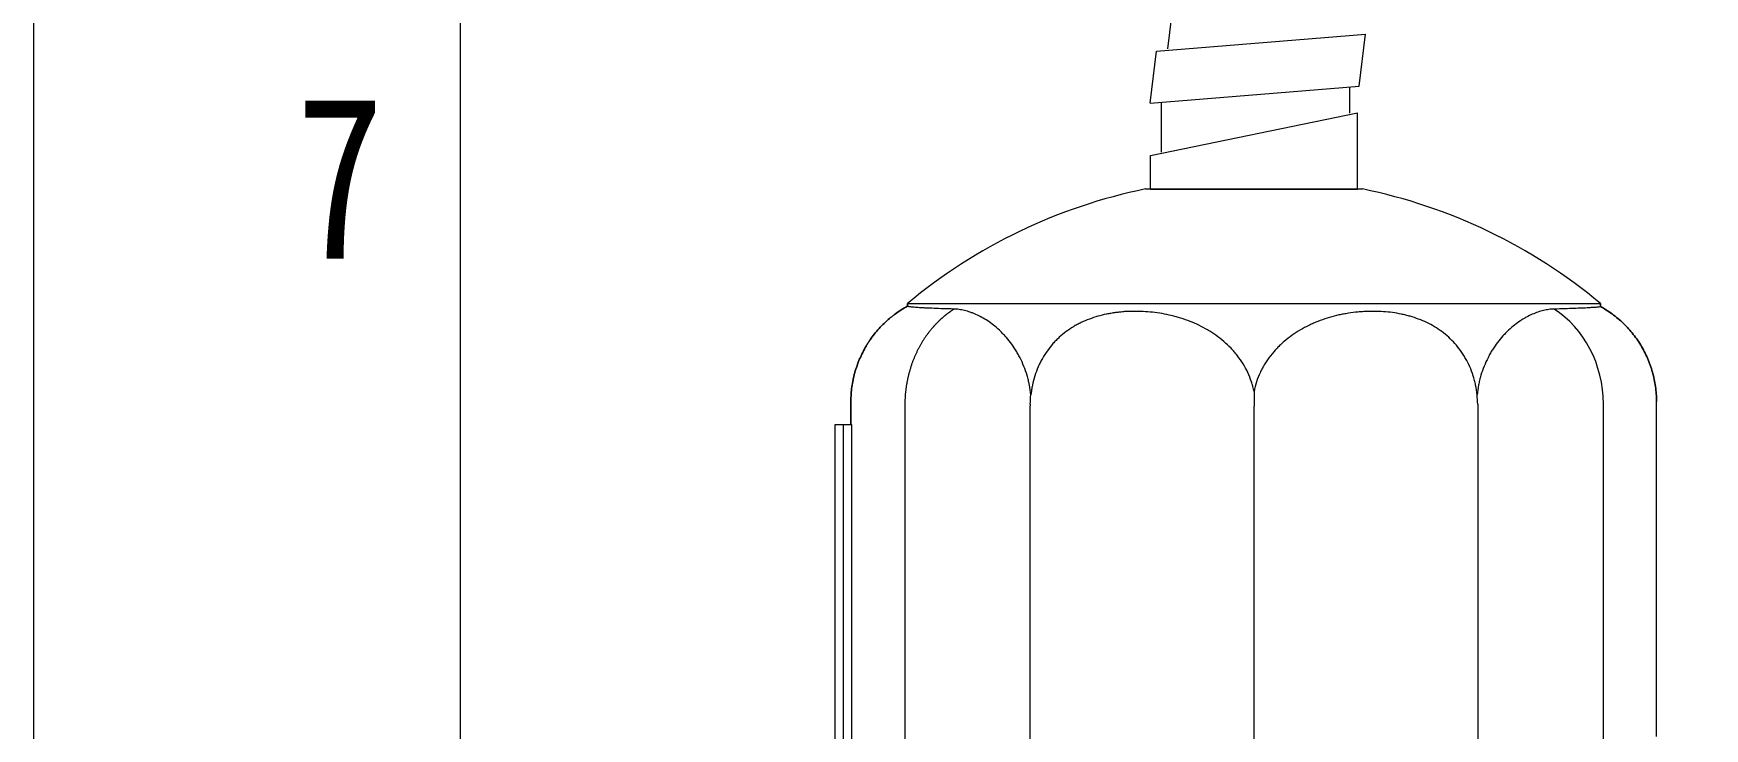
# Model space of a CAD drawing. Header units: inches. Extents: x 20229 to 21001, y -6726 to -5634.
# Drawn here: x 20229.3 to 20331, y -6535.5 to -6493.2 of the extents above; entities that cross this region are included whole.
import ezdxf

# ---------------------------------------------------------------- set-up
doc = ezdxf.new("R2010")
doc.units = ezdxf.units.IN
doc.header["$LTSCALE"] = 4.84
doc.header["$MEASUREMENT"] = 0
doc.linetypes.add('CENTERX2', pattern=[20.32, 12.7, -2.54, 2.54, -2.54])
doc.layers.get('0').update_dxf_attribs({"linetype": 'CONTINUOUS', "lineweight": 13})
doc.layers.add('CENTER', color=1, linetype='CENTERX2', lineweight=15)
doc.styles.get("Standard").update_dxf_attribs({"font": 'txt', "width": 0.8})

msp = doc.modelspace()

# ---------------------------------------------------------------- linework, layer by layer
at = {"color": 7, "linetype": 'Continuous'}
msp.add_line((20229.28, -5633.52), (20229.28, -6725.51), dxfattribs=at)
at = {"linetype": 'Continuous'}
msp.add_line((20255.28, -6699.51), (20255.28, -5659.51), dxfattribs=at)
for p, q in [((20298.33, -6494.12), (20298.7, -6491.11)), ((20297.65, -6494.25), (20310.37, -6493.22)), ((20309.98, -6496.39), (20310.37, -6493.22)), ((20297.26, -6497.43), (20297.65, -6494.25)), ((20297.26, -6497.43), (20309.98, -6496.39)), ((20309.41, -6498.04), (20309.41, -6496.44)), ((20297.28, -6500.61), (20309.88, -6498.01)), ((20297.94, -6500.4), (20297.94, -6497.37)), ((20309.88, -6502.65), (20309.88, -6498.01)), ((20297.28, -6502.65), (20297.28, -6500.61))]:
    msp.add_line(p, q)
at = {"ltscale": 0.5}
for p, q in [((20310.18, -6502.65), (20296.98, -6502.65)), ((20297.28, -6502.65), (20309.88, -6502.65)), ((20282.49, -6509.78), (20282.49, -6509.62)), ((20282.49, -6509.62), (20324.67, -6509.62)), ((20282.49, -6509.62), (20282.49, -6509.78)), ((20324.67, -6509.62), (20324.67, -6509.8)), ((20324.67, -6509.8), (20324.67, -6509.62)), ((20279.04, -6515.58), (20279.04, -6516.98)), ((20279.04, -6516.98), (20279.04, -6515.58)), ((20282.33, -6515.74), (20282.33, -6592.23)), ((20289.96, -6592.11), (20289.96, -6515.86)), ((20303.58, -6592.09), (20303.58, -6515.87)), ((20317.2, -6515.86), (20317.2, -6592.11)), ((20324.85, -6541.03), (20324.85, -6515.74)), ((20328.08, -6535.48), (20328.08, -6515.58)), ((20328.08, -6533.48), (20328.08, -6515.58)), ((20278.08, -6516.98), (20278.59, -6516.98)), ((20278.08, -6546.98), (20278.08, -6516.98)), ((20278.59, -6516.98), (20279.09, -6516.98)), ((20278.59, -6546.98), (20278.59, -6516.98)), ((20279.09, -6546.98), (20279.09, -6516.98)), ((20328.08, -6535.98), (20328.08, -6533.48))]:
    msp.add_line(p, q, dxfattribs=at)
for start, end in [(101.5544, 129.7922), (101.5544, 129.7922), (50.2078, 78.4456), (50.2078, 78.4456)]:
    msp.add_arc((20303.58, -6534.93), 32.95, start, end, dxfattribs=at)
msp.add_ellipse((20319.12, -6515.74), major_axis=(-0.2, 6.6), ratio=0.868033, start_param=4.685894, end_param=5.752469, dxfattribs=at)
for points, knots in [([(20279.04, -6515.58), (20279.04, -6515.29), (20279.06, -6514.99), (20279.12, -6514.55), (20279.15, -6514.41), (20279.19, -6514.19), (20279.21, -6514.11), (20279.24, -6513.97), (20279.26, -6513.9), (20279.36, -6513.54), (20279.46, -6513.27), (20279.69, -6512.73), (20279.82, -6512.46), (20279.99, -6512.18), (20280.01, -6512.14), (20280.05, -6512.08), (20280.07, -6512.05), (20280.13, -6511.96), (20280.17, -6511.89), (20280.3, -6511.71), (20280.38, -6511.59), (20280.66, -6511.25), (20280.85, -6511.03), (20281.17, -6510.73), (20281.31, -6510.6), (20281.45, -6510.48), (20281.51, -6510.44), (20281.54, -6510.41), (20281.63, -6510.35), (20281.69, -6510.3), (20281.98, -6510.08), (20282.23, -6509.93), (20282.49, -6509.78)], [0, 0, 0, 0, 0.125, 0.125, 0.1875, 0.1875, 0.21875, 0.21875, 0.25, 0.25, 0.375, 0.375, 0.5, 0.5, 0.515625, 0.515625, 0.53125, 0.53125, 0.5625, 0.5625, 0.625, 0.625, 0.75, 0.75, 0.8125, 0.828125, 0.828125, 0.84375, 0.84375, 0.875, 0.875, 1, 1, 1, 1]), ([(20282.49, -6509.78), (20282.23, -6509.93), (20281.98, -6510.08), (20281.69, -6510.3), (20281.63, -6510.35), (20281.54, -6510.41), (20281.51, -6510.44), (20281.45, -6510.48), (20281.31, -6510.6), (20281.17, -6510.73), (20280.85, -6511.03), (20280.66, -6511.25), (20280.38, -6511.59), (20280.3, -6511.71), (20280.17, -6511.89), (20280.13, -6511.96), (20280.07, -6512.05), (20280.05, -6512.08), (20280.01, -6512.14), (20279.99, -6512.18), (20279.82, -6512.46), (20279.69, -6512.73), (20279.46, -6513.27), (20279.36, -6513.54), (20279.26, -6513.9), (20279.24, -6513.97), (20279.21, -6514.11), (20279.19, -6514.19), (20279.15, -6514.41), (20279.12, -6514.55), (20279.06, -6514.99), (20279.04, -6515.29), (20279.04, -6515.58)], [0, 0, 0, 0, 0.125, 0.125, 0.15625, 0.15625, 0.171875, 0.171875, 0.1875, 0.25, 0.25, 0.375, 0.375, 0.4375, 0.4375, 0.46875, 0.46875, 0.484375, 0.484375, 0.5, 0.5, 0.625, 0.625, 0.75, 0.75, 0.78125, 0.78125, 0.8125, 0.8125, 0.875, 0.875, 1, 1, 1, 1]), ([(20285.32, -6509.96), (20285.31, -6509.97), (20285.29, -6509.98), (20285.26, -6510), (20285.23, -6510.02), (20285.2, -6510.04), (20285.17, -6510.06), (20285.14, -6510.08), (20285.11, -6510.1), (20285.08, -6510.12), (20285.05, -6510.15), (20285.02, -6510.17), (20284.99, -6510.19), (20284.96, -6510.21), (20284.93, -6510.23), (20284.9, -6510.26), (20284.87, -6510.28), (20284.84, -6510.3), (20284.81, -6510.33), (20284.78, -6510.35), (20284.75, -6510.37), (20284.72, -6510.4), (20284.69, -6510.42), (20284.66, -6510.45), (20284.64, -6510.47), (20284.61, -6510.5), (20284.58, -6510.52), (20284.55, -6510.55), (20284.52, -6510.57), (20284.49, -6510.6), (20284.47, -6510.62), (20284.44, -6510.65), (20284.41, -6510.68), (20284.38, -6510.7), (20284.36, -6510.73), (20284.33, -6510.76), (20284.3, -6510.78), (20284.28, -6510.81), (20284.25, -6510.84), (20284.22, -6510.86), (20284.2, -6510.89), (20284.17, -6510.92), (20284.14, -6510.95), (20284.12, -6510.98), (20284.09, -6511.01), (20284.07, -6511.03), (20284.04, -6511.06), (20284, -6511.11), (20283.96, -6511.16), (20283.9, -6511.23), (20283.85, -6511.3), (20283.79, -6511.37), (20283.74, -6511.44), (20283.68, -6511.51), (20283.63, -6511.58), (20283.58, -6511.65), (20283.53, -6511.73), (20283.48, -6511.8), (20283.43, -6511.88), (20283.39, -6511.95), (20283.34, -6512.03), (20283.3, -6512.11), (20283.25, -6512.18), (20283.21, -6512.26), (20283.17, -6512.34), (20283.12, -6512.42), (20283.08, -6512.5), (20283.05, -6512.58), (20283.01, -6512.66), (20282.97, -6512.74), (20282.93, -6512.82), (20282.9, -6512.91), (20282.87, -6512.99), (20282.83, -6513.07), (20282.8, -6513.15), (20282.77, -6513.24), (20282.74, -6513.32), (20282.71, -6513.41), (20282.69, -6513.49), (20282.66, -6513.57), (20282.63, -6513.66), (20282.61, -6513.74), (20282.59, -6513.83), (20282.56, -6513.91), (20282.54, -6514), (20282.52, -6514.08), (20282.5, -6514.16), (20282.49, -6514.25), (20282.47, -6514.33), (20282.45, -6514.42), (20282.44, -6514.5), (20282.42, -6514.59), (20282.41, -6514.67), (20282.4, -6514.75), (20282.39, -6514.84), (20282.38, -6514.92), (20282.37, -6515), (20282.36, -6515.09), (20282.35, -6515.17), (20282.35, -6515.25), (20282.34, -6515.33), (20282.34, -6515.42), (20282.33, -6515.5), (20282.33, -6515.58), (20282.33, -6515.66), (20282.33, -6515.71), (20282.33, -6515.74)], [0, 0, 0, 0, 0.005743, 0.01149, 0.017243, 0.023, 0.028762, 0.034529, 0.040299, 0.046075, 0.051854, 0.057638, 0.063425, 0.069217, 0.075012, 0.080811, 0.086614, 0.09242, 0.098229, 0.104042, 0.109858, 0.115677, 0.121498, 0.127323, 0.13315, 0.13898, 0.144813, 0.150648, 0.156485, 0.162324, 0.168165, 0.174009, 0.179854, 0.185701, 0.191549, 0.197399, 0.20325, 0.209103, 0.214956, 0.220811, 0.226667, 0.232523, 0.23838, 0.244238, 0.250096, 0.255954, 0.261813, 0.267672, 0.280981, 0.29429, 0.307595, 0.320897, 0.334193, 0.347483, 0.360764, 0.374036, 0.387298, 0.400547, 0.413784, 0.427005, 0.440211, 0.4534, 0.46657, 0.479721, 0.492851, 0.505958, 0.519043, 0.532102, 0.545136, 0.558143, 0.571122, 0.584072, 0.596991, 0.609879, 0.622734, 0.635555, 0.648342, 0.661093, 0.673807, 0.686483, 0.699121, 0.711718, 0.724275, 0.736791, 0.749264, 0.761693, 0.774078, 0.786418, 0.798712, 0.81096, 0.82316, 0.835311, 0.847414, 0.859467, 0.871469, 0.883421, 0.895321, 0.907168, 0.918963, 0.930704, 0.942392, 0.954024, 0.965602, 0.977124, 0.98859, 1, 1, 1, 1]), ([(20285.32, -6509.96), (20285.09, -6509.95), (20284.66, -6509.94), (20284.28, -6509.93), (20283.93, -6509.91), (20283.76, -6509.91), (20283.58, -6509.9), (20283.54, -6509.89), (20283.47, -6509.89), (20283.43, -6509.89), (20283.33, -6509.88), (20283.27, -6509.88), (20283.09, -6509.87), (20282.88, -6509.85), (20282.66, -6509.83), (20282.57, -6509.82), (20282.51, -6509.8), (20282.49, -6509.79), (20282.49, -6509.78)], [0, 0, 0, 0, 0.125, 0.25, 0.25, 0.375, 0.375, 0.40625, 0.40625, 0.4375, 0.4375, 0.5, 0.5, 0.625, 0.75, 0.875, 0.875, 1, 1, 1, 1]), ([(20289.99, -6515.18), (20289.98, -6514.98), (20289.95, -6514.79), (20289.9, -6514.56), (20289.9, -6514.54), (20289.89, -6514.49), (20289.88, -6514.46), (20289.87, -6514.39), (20289.83, -6514.24), (20289.8, -6514.1), (20289.71, -6513.81), (20289.65, -6513.63), (20289.5, -6513.27), (20289.42, -6513.09), (20289.32, -6512.88), (20289.29, -6512.84), (20289.25, -6512.76), (20289.18, -6512.63), (20289.11, -6512.52), (20288.96, -6512.28), (20288.86, -6512.14), (20288.65, -6511.86), (20288.54, -6511.73), (20288.4, -6511.57), (20288.37, -6511.54), (20288.31, -6511.48), (20288.26, -6511.42), (20288.2, -6511.36), (20288.14, -6511.3), (20288.11, -6511.27), (20287.96, -6511.14), (20287.84, -6511.03), (20287.61, -6510.85), (20287.49, -6510.76), (20287.25, -6510.6), (20287.13, -6510.53), (20286.89, -6510.4), (20286.77, -6510.34), (20286.62, -6510.27), (20286.6, -6510.26), (20286.54, -6510.23), (20286.45, -6510.2), (20286.36, -6510.17), (20286.19, -6510.11), (20285.96, -6510.04), (20285.74, -6510), (20285.58, -6509.98), (20285.53, -6509.97), (20285.42, -6509.97), (20285.37, -6509.96), (20285.32, -6509.96)], [0, 0, 0, 0, 0.0625, 0.0625, 0.070313, 0.070313, 0.078125, 0.078125, 0.09375, 0.125, 0.125, 0.1875, 0.1875, 0.25, 0.25, 0.265625, 0.265625, 0.28125, 0.3125, 0.3125, 0.375, 0.375, 0.4375, 0.4375, 0.453125, 0.453125, 0.46875, 0.484375, 0.484375, 0.5, 0.5, 0.5625, 0.5625, 0.625, 0.625, 0.6875, 0.6875, 0.75, 0.75, 0.765625, 0.765625, 0.78125, 0.8125, 0.8125, 0.875, 0.9375, 0.9375, 0.96875, 0.96875, 1, 1, 1, 1]), ([(20303.58, -6514.98), (20303.56, -6514.88), (20303.53, -6514.75), (20303.5, -6514.63), (20303.49, -6514.58), (20303.48, -6514.56), (20303.46, -6514.48), (20303.44, -6514.43), (20303.36, -6514.19), (20303.29, -6514.01), (20303.12, -6513.64), (20303.02, -6513.47), (20302.81, -6513.13), (20302.7, -6512.96), (20302.54, -6512.76), (20302.51, -6512.72), (20302.45, -6512.64), (20302.41, -6512.6), (20302.31, -6512.49), (20302.25, -6512.41), (20302.04, -6512.2), (20301.89, -6512.06), (20301.59, -6511.8), (20301.43, -6511.67), (20301.22, -6511.53), (20301.18, -6511.5), (20301.1, -6511.44), (20301.05, -6511.41), (20300.93, -6511.33), (20300.84, -6511.28), (20300.58, -6511.13), (20300.41, -6511.03), (20300.05, -6510.86), (20299.87, -6510.78), (20299.5, -6510.64), (20299.31, -6510.57), (20299.03, -6510.48), (20298.93, -6510.46), (20298.74, -6510.4), (20298.64, -6510.38), (20298.36, -6510.31), (20297.98, -6510.23), (20297.41, -6510.15), (20296.84, -6510.11), (20296.27, -6510.09), (20295.89, -6510.11), (20295.66, -6510.12), (20295.61, -6510.13), (20295.52, -6510.14), (20295.38, -6510.15), (20295.15, -6510.18), (20294.96, -6510.2), (20294.78, -6510.24), (20294.69, -6510.25), (20294.42, -6510.31), (20294.24, -6510.35), (20293.9, -6510.45), (20293.73, -6510.51), (20293.39, -6510.63), (20293.22, -6510.7), (20293.02, -6510.8), (20292.98, -6510.82), (20292.9, -6510.86), (20292.86, -6510.88), (20292.74, -6510.95), (20292.66, -6510.99), (20292.43, -6511.13), (20292.29, -6511.23), (20292, -6511.44), (20291.86, -6511.56), (20291.66, -6511.74), (20291.6, -6511.8), (20291.5, -6511.9), (20291.47, -6511.93), (20291.41, -6512), (20291.37, -6512.03), (20291.22, -6512.2), (20291.11, -6512.35), (20290.89, -6512.65), (20290.79, -6512.8), (20290.65, -6513.05), (20290.59, -6513.17), (20290.53, -6513.3), (20290.48, -6513.39), (20290.46, -6513.44), (20290.37, -6513.66), (20290.3, -6513.84), (20290.18, -6514.21), (20290.13, -6514.4), (20290.07, -6514.69), (20290.04, -6514.83), (20290.02, -6515.01), (20290.01, -6515.08), (20290, -6515.13), (20290, -6515.16), (20289.99, -6515.18)], [0, 0, 0, 0, 0.015625, 0.019531, 0.019531, 0.023437, 0.023437, 0.03125, 0.03125, 0.0625, 0.0625, 0.09375, 0.09375, 0.125, 0.125, 0.132812, 0.132812, 0.140625, 0.140625, 0.15625, 0.15625, 0.1875, 0.1875, 0.21875, 0.21875, 0.226562, 0.226562, 0.234375, 0.234375, 0.25, 0.25, 0.28125, 0.28125, 0.3125, 0.3125, 0.34375, 0.34375, 0.359375, 0.359375, 0.375, 0.375, 0.40625, 0.4375, 0.46875, 0.5, 0.53125, 0.53125, 0.539063, 0.539063, 0.546875, 0.5625, 0.578125, 0.578125, 0.59375, 0.59375, 0.625, 0.625, 0.65625, 0.65625, 0.6875, 0.6875, 0.695313, 0.695313, 0.703125, 0.703125, 0.71875, 0.71875, 0.75, 0.75, 0.78125, 0.78125, 0.796875, 0.796875, 0.804688, 0.804688, 0.8125, 0.8125, 0.84375, 0.84375, 0.875, 0.875, 0.890625, 0.898437, 0.898437, 0.90625, 0.90625, 0.9375, 0.9375, 0.96875, 0.96875, 0.984375, 0.992188, 0.996094, 0.996094, 1, 1, 1, 1]), ([(20317.16, -6515.18), (20317.14, -6514.99), (20317.11, -6514.76), (20317.06, -6514.54), (20317.05, -6514.49), (20317.04, -6514.47), (20317.02, -6514.4), (20317.01, -6514.35), (20316.97, -6514.2), (20316.95, -6514.11), (20316.86, -6513.83), (20316.79, -6513.65), (20316.64, -6513.3), (20316.55, -6513.13), (20316.41, -6512.89), (20316.36, -6512.8), (20316.29, -6512.69), (20316.26, -6512.65), (20316.21, -6512.57), (20316.18, -6512.53), (20316.05, -6512.34), (20315.93, -6512.2), (20315.69, -6511.93), (20315.56, -6511.8), (20315.3, -6511.56), (20315.16, -6511.44), (20314.87, -6511.23), (20314.72, -6511.13), (20314.41, -6510.94), (20314.26, -6510.86), (20313.93, -6510.7), (20313.77, -6510.63), (20313.43, -6510.51), (20313.26, -6510.45), (20313.04, -6510.39), (20313, -6510.38), (20312.91, -6510.35), (20312.87, -6510.34), (20312.73, -6510.31), (20312.64, -6510.29), (20312.37, -6510.23), (20312.19, -6510.2), (20311.83, -6510.15), (20311.46, -6510.12), (20311.09, -6510.1), (20310.72, -6510.1), (20310.53, -6510.1), (20310.24, -6510.12), (20310.14, -6510.12), (20310, -6510.13), (20309.95, -6510.14), (20309.86, -6510.15), (20309.81, -6510.15), (20309.57, -6510.18), (20309.37, -6510.21), (20309.13, -6510.25), (20309.08, -6510.26), (20308.99, -6510.27), (20308.94, -6510.28), (20308.8, -6510.31), (20308.7, -6510.33), (20308.41, -6510.4), (20308.22, -6510.45), (20307.85, -6510.57), (20307.66, -6510.64), (20307.38, -6510.75), (20307.25, -6510.8), (20307.11, -6510.86), (20307.02, -6510.91), (20306.97, -6510.93), (20306.75, -6511.04), (20306.57, -6511.13), (20306.23, -6511.33), (20306.06, -6511.44), (20305.73, -6511.67), (20305.57, -6511.8), (20305.34, -6512), (20305.26, -6512.06), (20305.12, -6512.2), (20305.05, -6512.27), (20304.84, -6512.49), (20304.71, -6512.64), (20304.46, -6512.96), (20304.34, -6513.13), (20304.21, -6513.34), (20304.19, -6513.39), (20304.13, -6513.47), (20304.11, -6513.52), (20304.04, -6513.65), (20303.99, -6513.74), (20303.87, -6514.02), (20303.79, -6514.2), (20303.67, -6514.58), (20303.62, -6514.78), (20303.58, -6514.98)], [0, 0, 0, 0, 0.03125, 0.035156, 0.035156, 0.039062, 0.039062, 0.046875, 0.046875, 0.0625, 0.0625, 0.09375, 0.09375, 0.125, 0.125, 0.140625, 0.140625, 0.148437, 0.148437, 0.15625, 0.15625, 0.1875, 0.1875, 0.21875, 0.21875, 0.25, 0.25, 0.28125, 0.28125, 0.3125, 0.3125, 0.34375, 0.34375, 0.375, 0.375, 0.382812, 0.382812, 0.390625, 0.390625, 0.40625, 0.40625, 0.4375, 0.4375, 0.46875, 0.5, 0.5, 0.53125, 0.53125, 0.546875, 0.546875, 0.554687, 0.554687, 0.5625, 0.5625, 0.59375, 0.59375, 0.601562, 0.601562, 0.609375, 0.609375, 0.625, 0.625, 0.65625, 0.65625, 0.6875, 0.6875, 0.703125, 0.710937, 0.710937, 0.71875, 0.71875, 0.75, 0.75, 0.78125, 0.78125, 0.8125, 0.8125, 0.828125, 0.828125, 0.84375, 0.84375, 0.875, 0.875, 0.90625, 0.90625, 0.914062, 0.914062, 0.921875, 0.921875, 0.9375, 0.9375, 0.96875, 0.96875, 1, 1, 1, 1]), ([(20321.84, -6509.96), (20321.74, -6509.96), (20321.64, -6509.97), (20321.42, -6510), (20321.31, -6510.02), (20321.09, -6510.07), (20320.98, -6510.11), (20320.75, -6510.18), (20320.64, -6510.23), (20320.4, -6510.33), (20320.28, -6510.39), (20320.13, -6510.47), (20320.1, -6510.49), (20320.04, -6510.52), (20320.01, -6510.54), (20319.92, -6510.59), (20319.86, -6510.63), (20319.68, -6510.75), (20319.56, -6510.84), (20319.32, -6511.03), (20319.2, -6511.13), (20319.05, -6511.27), (20319.02, -6511.3), (20318.97, -6511.35), (20318.88, -6511.44), (20318.79, -6511.53), (20318.62, -6511.72), (20318.51, -6511.85), (20318.3, -6512.13), (20318.2, -6512.28), (20318.08, -6512.47), (20318.05, -6512.51), (20318, -6512.59), (20317.98, -6512.63), (20317.91, -6512.75), (20317.87, -6512.84), (20317.74, -6513.09), (20317.66, -6513.26), (20317.51, -6513.62), (20317.45, -6513.8), (20317.36, -6514.09), (20317.34, -6514.19), (20317.31, -6514.31), (20317.3, -6514.34), (20317.29, -6514.38), (20317.27, -6514.46), (20317.26, -6514.53), (20317.21, -6514.78), (20317.18, -6514.98), (20317.16, -6515.18)], [0, 0, 0, 0, 0.0625, 0.0625, 0.125, 0.125, 0.1875, 0.1875, 0.25, 0.25, 0.3125, 0.3125, 0.328125, 0.328125, 0.34375, 0.34375, 0.375, 0.375, 0.4375, 0.4375, 0.5, 0.5, 0.515625, 0.515625, 0.53125, 0.5625, 0.5625, 0.625, 0.625, 0.6875, 0.6875, 0.703125, 0.703125, 0.71875, 0.71875, 0.75, 0.75, 0.8125, 0.8125, 0.875, 0.875, 0.90625, 0.90625, 0.914063, 0.914063, 0.921875, 0.9375, 0.9375, 1, 1, 1, 1]), ([(20324.67, -6509.8), (20324.67, -6509.81), (20324.64, -6509.83), (20324.55, -6509.84), (20324.43, -6509.85), (20324.35, -6509.86), (20324.24, -6509.87), (20324.22, -6509.87), (20324.17, -6509.87), (20324.14, -6509.87), (20324.06, -6509.88), (20324.01, -6509.88), (20323.83, -6509.89), (20323.56, -6509.91), (20323.08, -6509.92), (20322.51, -6509.94), (20322.07, -6509.96), (20321.84, -6509.96)], [0, 0, 0, 0, 0.125, 0.25, 0.25, 0.375, 0.375, 0.40625, 0.40625, 0.4375, 0.4375, 0.5, 0.5, 0.625, 0.75, 0.875, 1, 1, 1, 1]), ([(20324.67, -6509.8), (20324.75, -6509.85), (20324.96, -6509.97), (20325.29, -6510.19), (20325.65, -6510.46), (20325.99, -6510.76), (20326.31, -6511.07), (20326.6, -6511.41), (20326.88, -6511.77), (20327.12, -6512.15), (20327.34, -6512.54), (20327.54, -6512.95), (20327.7, -6513.37), (20327.84, -6513.8), (20327.95, -6514.24), (20328.02, -6514.68), (20328.07, -6515.13), (20328.08, -6515.43), (20328.08, -6515.58)], [0, 0, 0, 0, 0.039454, 0.103491, 0.167527, 0.231563, 0.2956, 0.359636, 0.423673, 0.487709, 0.551745, 0.615782, 0.679818, 0.743854, 0.807891, 0.871927, 0.935964, 1, 1, 1, 1]), ([(20328.08, -6515.58), (20328.08, -6515.43), (20328.07, -6515.13), (20328.02, -6514.68), (20327.95, -6514.24), (20327.84, -6513.8), (20327.7, -6513.37), (20327.54, -6512.95), (20327.34, -6512.54), (20327.12, -6512.15), (20326.88, -6511.77), (20326.6, -6511.41), (20326.31, -6511.07), (20325.99, -6510.76), (20325.65, -6510.46), (20325.29, -6510.19), (20324.96, -6509.97), (20324.75, -6509.85), (20324.67, -6509.8)], [0, 0, 0, 0, 0.064036, 0.128073, 0.192109, 0.256146, 0.320182, 0.384218, 0.448255, 0.512291, 0.576327, 0.640364, 0.7044, 0.768437, 0.832473, 0.896509, 0.960546, 1, 1, 1, 1]), ([(20303.58, -6514.98), (20303.58, -6515.13), (20303.58, -6515.28), (20303.58, -6515.57), (20303.58, -6515.72), (20303.58, -6515.87)], [0, 0, 0, 0, 0.5, 0.5, 1, 1, 1, 1])]:
    msp.add_open_spline(points, degree=3, knots=knots, dxfattribs=at)
for points in [[(20289.96, -6515.75), (20289.97, -6515.56), (20289.98, -6515.37), (20289.99, -6515.18)], [(20317.2, -6515.75), (20317.19, -6515.56), (20317.18, -6515.37), (20317.16, -6515.18)], [(20289.96, -6515.75), (20289.96, -6515.79), (20289.96, -6515.82), (20289.96, -6515.86)], [(20317.2, -6515.75), (20317.2, -6515.79), (20317.2, -6515.82), (20317.2, -6515.86)]]:
    msp.add_open_spline(points, degree=3, dxfattribs=at)
at = {"layer": 'CENTER'}
msp.add_spline([(20315.69, -6640.64), (20323.94, -6651.45), (20325.75, -6652.21), (20350.29, -6655.45), (20370.09, -6635.68), (20378.21, -6585.36), (20385.12, -6514.93)], degree=3, dxfattribs=at)

# ---------------------------------------------------------------- texts
at = {"insert": (20247.93, -6501.94), "char_height": 9.91, "attachment_point": 5}
msp.add_mtext_dynamic_manual_height_columns('7', width=50, gutter_width=12.5, heights=[0], dxfattribs=at)

doc.saveas('drawing.dxf')
